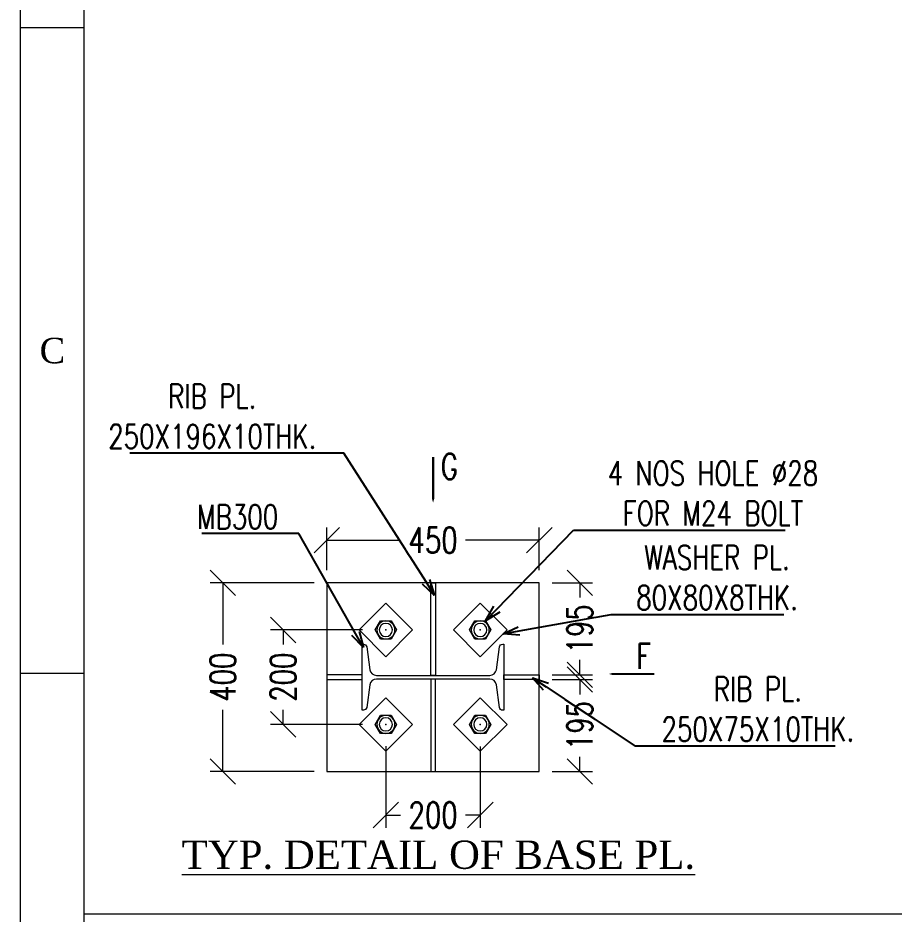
# Model space of a CAD drawing. Header units: millimetres. Extents: x 440906 to 556670, y 99378 to 157816.
# Drawn here: x 476510 to 485789, y 112366 to 121859 of the extents above; entities that cross this region are included whole.
import ezdxf
from ezdxf import colors
from ezdxf.entities.mleader import LeaderData, LeaderLine
from ezdxf.enums import TextEntityAlignment as Align
from ezdxf.math import Vec2, Vec3

# ---------------------------------------------------------------- set-up
doc = ezdxf.new("R2010")
doc.units = ezdxf.units.MM
doc.layers.get('Defpoints').update_dxf_attribs({"lineweight": 0})
for name, color, linetype, lineweight in [('A2 LAND', 7, 'Continuous', 15), ('Construction Line', 3, 'Continuous', 20), ('Dimentions', 1, 'Continuous', 13), ('Text', 1, 'Continuous', 20)]:
    doc.layers.add(name, color=color, linetype=linetype, lineweight=lineweight)
doc.styles.add('BOS', font='BOOKOS.TTF')
doc.styles.add('EICS CALIBRI', font='calibri.ttf')
doc.styles.add('romans', font='romans.shx', dxfattribs={"width": 0.75})
doc.dimstyles.new('ASHU', dxfattribs={"dimscale": 135, "dimtxt": 2, "dimasz": 2, "dimexe": 1, "dimexo": 1, "dimtad": 0, "dimdec": 0, "dimtxsty": 'romans', "dimblk": 'OBLIQUE', "dimcen": 2.5, "dimclrd": 256, "dimclre": 256, "dimclrt": 256, "dimadec": 0, "dimazin": 0, "dimtfac": 1, "dimtdec": 0, "dimtmove": 0, "dimatfit": 3, "dimldrblk": 'OPEN', "dimfxl": 1, "dimtfill": 1, "dimlwd": 9, "dimlwe": 5, "dimarcsym": 0})

# ---------------------------------------------------------------- blocks, each defined once
blk = doc.blocks.new('A2-P')
at = {"layer": 'A2 LAND', "color": 0}
for p, q in [((532484.87, 184353.154), (532479.87, 184353.154)), ((532484.87, 184302.422), (532479.87, 184302.422)), ((532836.268, 184283.524), (532484.87, 184283.524))]:
    blk.add_line(p, q, dxfattribs=at)
for points in [[(532479.87, 184200.957), (533060.375, 184200.957), (533060.375, 184606.816), (532479.87, 184606.816)], [(532484.87, 184205.957), (533055.375, 184205.957), (533055.375, 184601.816), (532484.87, 184601.816)]]:
    blk.add_lwpolyline(points, close=True, dxfattribs=at)
at = {"layer": 'A2 LAND', "color": 0, "style": 'BOS'}
blk.add_text('C', height=2, dxfattribs=at).set_placement((532482.402, 184327.788), align=Align.MIDDLE)
at = {"layer": 'A2 LAND', "color": 5, "style": 'EICS CALIBRI'}
for tag, height, p in [('CLIENT', 5, (532972.398, 184277.319)), ('PROJECTNAME', 3.5, (532972.398, 184265.93)), ('PROJECTLOCATION', 3.5, (532972.398, 184256.335)), ('DRAWINGNAME1', 5, (532972.246, 184246.623)), ('DRAWINGNAME2', 5, (532972.487, 184238.825)), ('CODE', 3.5, (532820.697, 184239.296)), ('DRAWINGNO1', 3.5, (532940.797, 184227.644)), ('SHNO', 3.5, (533005.251, 184224.035)), ('RV', 3.5, (533046.806, 184224.152)), ('APPD', 3.5, (532745.594, 184211.365))]:
    blk.add_attdef(tag, text='', height=height, dxfattribs=at).set_placement(p, align=Align.MIDDLE)
for tag, p in [('SCALE', (532745.594, 184255.008)), ('DWN', (532745.594, 184244.098)), ('CKD', (532745.594, 184233.187)), ('PRTANT', (532745.6, 184222.276))]:
    blk.add_attdef(tag, text='', height=3.5, dxfattribs=at).set_placement(p, align=Align.MIDDLE_CENTER)
blk = doc.blocks.new('M24 8.8 plan')
at = {"linetype": 'ByBlock'}
blk.add_lwpolyline([(-11.3, 19.6), (-22.6, 0), (-11.3, -19.6), (11.3, -19.6), (22.6, 0), (11.3, 19.6)], close=True, dxfattribs=at)
blk.add_circle((0, 0), 19.1, dxfattribs=at)
blk.add_point((0, 0), dxfattribs=at)
blk = doc.blocks.new('GRT4G')
at = {"layer": 'Construction Line'}
for points in [[(190837.9, 229091.8), (190387.9, 229091.8), (190387.9, 229491.8), (190837.9, 229491.8)], [(190607.9, 229491.8), (190617.9, 229491.8), (190617.9, 229295.7), (190607.9, 229295.7)], [(190387.9, 229286.8), (190387.9, 229296.8), (190462.9, 229296.8), (190462.9, 229286.8)], [(190837.9, 229286.8), (190837.9, 229296.8), (190762.9, 229296.8), (190762.9, 229286.8)], [(190607.9, 229091.8), (190617.9, 229091.8), (190617.9, 229288), (190607.9, 229288)]]:
    blk.add_lwpolyline(points, close=True, dxfattribs=at)
blk.add_lwpolyline([(190762.9, 229221.8), (190762.9, 229361.8), (190760.6, 229361.8, 0.373885), (190753.6, 229355.8), (190746.9, 229307.7, -0.373885), (190733, 229295.7), (190492.8, 229295.7, -0.373885), (190479, 229307.7), (190472.2, 229355.8, 0.373885), (190465.3, 229361.8), (190462.9, 229361.8), (190462.9, 229221.8), (190465.3, 229221.8, 0.373885), (190472.2, 229227.8), (190479, 229275.9, -0.373885), (190492.8, 229288), (190733, 229288, -0.373885), (190746.9, 229275.9), (190753.6, 229227.8, 0.373885), (190760.6, 229221.8)], format="xyb", close=True, dxfattribs=at)
for centre in [(190512.9, 229391.8), (190712.9, 229391.8), (190512.9, 229191.8), (190712.9, 229191.8)]:
    blk.add_circle(centre, 14, dxfattribs=at)
at = {"layer": 'Construction Line', "linetype": 'ByBlock'}
for p in [(190512.9, 229391.8), (190712.9, 229391.8), (190512.9, 229191.8), (190712.9, 229191.8)]:
    blk.add_blockref('M24 8.8 plan', p, dxfattribs=at)
blk = doc.blocks.new('_Oblique')
at = {"color": 0, "linetype": 'ByBlock', "lineweight": -2}
blk.add_line((-0.5, -0.5), (0.5, 0.5), dxfattribs=at)
blk = doc.blocks.new('*D39')
at = {"layer": 'Defpoints', "color": 0, "transparency": 16777216}
for p in [(482032.1, 116326.9), (479782.1, 115875.4), (482032.1, 115875.4)]:
    blk.add_point(p, dxfattribs=at)
at = {"layer": 'Dimentions', "lineweight": 5, "transparency": 16777216}
for p, q in [((479782.1, 116010.4), (479782.1, 116461.9)), ((482032.1, 116010.4), (482032.1, 116461.9))]:
    blk.add_line(p, q, dxfattribs=at)
at = {"layer": 'Dimentions', "lineweight": 9, "transparency": 16777216}
for p, q in [((479782.1, 116326.9), (480562.4, 116326.9)), ((482032.1, 116326.9), (481251.9, 116326.9))]:
    blk.add_line(p, q, dxfattribs=at)
at = {"layer": 'Dimentions', "lineweight": 9, "transparency": 16777216, "xscale": 270, "yscale": 270, "zscale": 270, "rotation": 180}
blk.add_blockref('_Oblique', (479782.1, 116326.9), dxfattribs=at)
at = {"layer": 'Dimentions', "lineweight": 9, "transparency": 16777216, "xscale": 270, "yscale": 270, "zscale": 270}
blk.add_blockref('_Oblique', (482032.1, 116326.9), dxfattribs=at)
at = {"layer": 'Dimentions', "transparency": 16777216, "insert": (480907.1, 116326.9), "char_height": 270, "attachment_point": 5, "style": 'romans', "bg_fill": 3, "box_fill_scale": 1.1, "bg_fill_color": 256, "bg_fill_true_color": 13158600, "bg_fill_transparency": 0}
blk.add_mtext('450', dxfattribs=at)
blk = doc.blocks.new('_Open')
at = {"color": 0, "linetype": 'ByBlock', "lineweight": -2}
for p, q in [((-1, 0.167), (0, 0)), ((-1, -0.167), (0, 0)), ((0, 0), (-1, 0))]:
    blk.add_line(p, q, dxfattribs=at)
blk = doc.blocks.new('*D40')
at = {"layer": 'Defpoints', "color": 0, "transparency": 16777216}
for p in [(482032.1, 115875.4), (482032.1, 114900.4), (482460.5, 114900.4)]:
    blk.add_point(p, dxfattribs=at)
at = {"layer": 'Dimentions', "lineweight": 5, "transparency": 16777216}
for p, q in [((482167.1, 115875.4), (482595.5, 115875.4)), ((482167.1, 114900.4), (482595.5, 114900.4))]:
    blk.add_line(p, q, dxfattribs=at)
at = {"layer": 'Dimentions', "lineweight": 9, "transparency": 16777216}
for p, q in [((482460.5, 115875.4), (482460.5, 115718.2)), ((482460.5, 114900.4), (482460.5, 115057.7))]:
    blk.add_line(p, q, dxfattribs=at)
at = {"layer": 'Dimentions', "lineweight": 9, "transparency": 16777216, "xscale": 270, "yscale": 270, "zscale": 270}
for p, rotation in [((482460.5, 115875.4), 90), ((482460.5, 114900.4), 270)]:
    blk.add_blockref('_Oblique', p, dxfattribs=dict(at, rotation=rotation))
at = {"layer": 'Dimentions', "transparency": 16777216, "insert": (482460.5, 115387.9), "char_height": 270, "attachment_point": 5, "rotation": 90, "style": 'romans', "bg_fill": 3, "box_fill_scale": 1.1, "bg_fill_color": 256, "bg_fill_true_color": 13158600, "bg_fill_transparency": 0}
blk.add_mtext('195', dxfattribs=at)
blk = doc.blocks.new('*D41')
at = {"layer": 'Defpoints', "color": 0, "transparency": 16777216}
for p in [(482032.1, 114850.4), (482460.5, 114850.4), (482032.1, 113875.4)]:
    blk.add_point(p, dxfattribs=at)
at = {"layer": 'Dimentions', "lineweight": 5, "transparency": 16777216}
for p, q in [((482167.1, 114850.4), (482595.5, 114850.4)), ((482167.1, 113875.4), (482595.5, 113875.4))]:
    blk.add_line(p, q, dxfattribs=at)
at = {"layer": 'Dimentions', "lineweight": 9, "transparency": 16777216}
for p, q in [((482460.5, 114850.4), (482460.5, 114693.2)), ((482460.5, 113875.4), (482460.5, 114032.7))]:
    blk.add_line(p, q, dxfattribs=at)
at = {"layer": 'Dimentions', "lineweight": 9, "transparency": 16777216, "xscale": 270, "yscale": 270, "zscale": 270}
for p, rotation in [((482460.5, 114850.4), 90), ((482460.5, 113875.4), 270)]:
    blk.add_blockref('_Oblique', p, dxfattribs=dict(at, rotation=rotation))
at = {"layer": 'Dimentions', "transparency": 16777216, "insert": (482460.5, 114362.9), "char_height": 270, "attachment_point": 5, "rotation": 90, "style": 'romans', "bg_fill": 3, "box_fill_scale": 1.1, "bg_fill_color": 256, "bg_fill_true_color": 13158600, "bg_fill_transparency": 0}
blk.add_mtext('195', dxfattribs=at)
blk = doc.blocks.new('*D42')
at = {"layer": 'Defpoints', "color": 0, "transparency": 16777216}
for p in [(480407.1, 114280.1), (481407.1, 114277.6), (481407.1, 113415)]:
    blk.add_point(p, dxfattribs=at)
at = {"layer": 'Dimentions', "lineweight": 5, "transparency": 16777216}
for p, q in [((480407.1, 114145.1), (480407.1, 113280)), ((481407.1, 114142.6), (481407.1, 113280))]:
    blk.add_line(p, q, dxfattribs=at)
at = {"layer": 'Dimentions', "lineweight": 9, "transparency": 16777216}
for p, q in [((480407.1, 113415), (480562.4, 113415)), ((481407.1, 113415), (481251.9, 113415))]:
    blk.add_line(p, q, dxfattribs=at)
at = {"layer": 'Dimentions', "lineweight": 9, "transparency": 16777216, "xscale": 270, "yscale": 270, "zscale": 270, "rotation": 180}
blk.add_blockref('_Oblique', (480407.1, 113415), dxfattribs=at)
at = {"layer": 'Dimentions', "lineweight": 9, "transparency": 16777216, "xscale": 270, "yscale": 270, "zscale": 270}
blk.add_blockref('_Oblique', (481407.1, 113415), dxfattribs=at)
at = {"layer": 'Dimentions', "transparency": 16777216, "insert": (480907.1, 113415), "char_height": 270, "attachment_point": 5, "style": 'romans', "bg_fill": 3, "box_fill_scale": 1.1, "bg_fill_color": 256, "bg_fill_true_color": 13158600, "bg_fill_transparency": 0}
blk.add_mtext('200', dxfattribs=at)
blk = doc.blocks.new('_Open30')
at = {"color": 0, "linetype": 'ByBlock', "lineweight": -2}
for p, q in [((-1, 0.268), (0, 0)), ((0, 0), (-1, -0.268)), ((0, 0), (-1, 0))]:
    blk.add_line(p, q, dxfattribs=at)
blk = doc.blocks.new('*D47')
at = {"layer": 'Defpoints', "color": 0, "transparency": 16777216}
for p in [(479319, 115375.4), (480294.1, 115375.4), (480294.1, 114375.4)]:
    blk.add_point(p, dxfattribs=at)
at = {"layer": 'Dimentions', "lineweight": 5, "transparency": 16777216}
for p, q in [((480159.1, 115375.4), (479184, 115375.4)), ((480159.1, 114375.4), (479184, 114375.4))]:
    blk.add_line(p, q, dxfattribs=at)
at = {"layer": 'Dimentions', "lineweight": 9, "transparency": 16777216}
for p, q in [((479319, 115375.4), (479319, 115220.2)), ((479319, 114375.4), (479319, 114530.7))]:
    blk.add_line(p, q, dxfattribs=at)
at = {"layer": 'Dimentions', "lineweight": 9, "transparency": 16777216, "xscale": 270, "yscale": 270, "zscale": 270}
for p, rotation in [((479319, 115375.4), 90), ((479319, 114375.4), 270)]:
    blk.add_blockref('_Oblique', p, dxfattribs=dict(at, rotation=rotation))
at = {"layer": 'Dimentions', "transparency": 16777216, "insert": (479319, 114875.4), "char_height": 270, "attachment_point": 5, "rotation": 90, "style": 'romans', "bg_fill": 3, "box_fill_scale": 1.1, "bg_fill_color": 256, "bg_fill_true_color": 13158600, "bg_fill_transparency": 0}
blk.add_mtext('200', dxfattribs=at)
blk = doc.blocks.new('*D154')
at = {"layer": 'Defpoints', "color": 0, "transparency": 16777216}
for p in [(479782.1, 115875.4), (478679.9, 113875.4), (479782.1, 113875.4)]:
    blk.add_point(p, dxfattribs=at)
at = {"layer": 'Dimentions', "lineweight": 5, "transparency": 16777216}
for p, q in [((479647.1, 115875.4), (478544.9, 115875.4)), ((479647.1, 113875.4), (478544.9, 113875.4))]:
    blk.add_line(p, q, dxfattribs=at)
at = {"layer": 'Dimentions', "lineweight": 9, "transparency": 16777216}
for p, q in [((478679.9, 115875.4), (478679.9, 115220.2)), ((478679.9, 113875.4), (478679.9, 114530.7))]:
    blk.add_line(p, q, dxfattribs=at)
at = {"layer": 'Dimentions', "lineweight": 9, "transparency": 16777216, "xscale": 270, "yscale": 270, "zscale": 270}
for p, rotation in [((478679.9, 115875.4), 90), ((478679.9, 113875.4), 270)]:
    blk.add_blockref('_Oblique', p, dxfattribs=dict(at, rotation=rotation))
at = {"layer": 'Dimentions', "transparency": 16777216, "insert": (478679.9, 114875.4), "char_height": 270, "attachment_point": 5, "rotation": 90, "style": 'romans', "bg_fill": 3, "box_fill_scale": 1.1, "bg_fill_color": 256, "bg_fill_true_color": 13158600, "bg_fill_transparency": 0}
blk.add_mtext('400', dxfattribs=at)

msp = doc.modelspace()

# ---------------------------------------------------------------- linework, layer by layer
at = {"layer": 'Construction Line'}
msp.add_lwpolyline([(481407.1, 115092.6), (481690, 115375.4), (481407.1, 115658.3), (481124.3, 115375.4)], close=True, dxfattribs=at)
at = {"layer": 'Text'}
for points in [[(480907.1, 116725.1, 0, 117.3, 0), (480907.1, 116920.2, 23.5, 23.5, 0), (480907.1, 117206.3, 23.5, 23.5, 0)], [(482770.2, 114909.5, 0, 117.3, 0), (482965.3, 114909.5, 23.5, 23.5, 0), (483251.4, 114909.5, 23.5, 23.5, 0)]]:
    msp.add_lwpolyline(points, format="xyseb", dxfattribs=at)

# ---------------------------------------------------------------- block references
at = {"layer": 'A2 LAND', "xscale": 134.8532359434997, "yscale": 134.8532359434997, "zscale": 134.8532359434997}
msp.add_blockref('A2-P', (-71330099.8, -24738863.6), dxfattribs=at)
at = {"layer": 'Construction Line', "xscale": -5, "yscale": 5, "zscale": 5, "rotation": 180}
msp.add_blockref('GRT4G', (-472157.5, 1261334.5), dxfattribs=at)

# ---------------------------------------------------------------- texts
at = {"layer": 'Text', "style": 'romans', "width": 0.75}
for s, p in [('G', (481078.8, 117243.1)), ('F', (483136.9, 115232.5))]:
    msp.add_text(s, height=270, dxfattribs=at).set_placement(p, align=Align.TOP_CENTER)
at = {"layer": 'Text', "style": 'BOS'}
msp.add_text('%%UTYP. DETAIL OF BASE PL.', height=300, dxfattribs=at).set_placement((480963.1, 113145.1), align=Align.TOP_CENTER)

# ---------------------------------------------------------------- next in the draw order: dimensions: what is measured, and where the dimension line sits
at = {"layer": 'Dimentions'}
for base, p1, p2, picture, middle in [((482032.1, 116326.9), (479782.1, 115875.4), (482032.1, 115875.4), '*D39', (480907.1, 116326.9)), ((481407.1, 113415), (480407.1, 114280.1), (481407.1, 114277.6), '*D42', (480907.1, 113415))]:
    dim = msp.add_linear_dim(base=base, p1=p1, p2=p2, dimstyle='ASHU', override={"dimlfac": 0.2}, dxfattribs=at)
    dim.commit()
    dim.dimension.update_dxf_attribs({"geometry": picture, "text_midpoint": middle})

# ---------------------------------------------------------------- next in the draw order: linework, layer by layer
at = {"layer": 'Construction Line'}
msp.add_lwpolyline([(481407.1, 114092.6), (481690, 114375.4), (481407.1, 114658.3), (481124.3, 114375.4)], close=True, dxfattribs=at)

# ---------------------------------------------------------------- next in the draw order: dimensions: what is measured, and where the dimension line sits
at = {"layer": 'Dimentions'}
dim = msp.add_linear_dim(base=(482460.5, 114900.4), p1=(482032.1, 115875.4), p2=(482032.1, 114900.4), angle=90, dimstyle='ASHU', override={"dimlfac": 0.2}, dxfattribs=at)
dim.commit()
dim.dimension.update_dxf_attribs({"geometry": '*D40', "text_midpoint": (482460.5, 115387.9)})

# ---------------------------------------------------------------- next in the draw order: leaders
at = {"layer": 'Text'}
ml = msp.add_multileader_mtext('Standard', dxfattribs=at)
ml.set_content('RIB PL.\\P250X196X10THK.', color=256, style='romans')
ml.set_leader_properties(color=256)
ml.set_arrow_properties(name='OPEN30')
ml.build(insert=Vec2(0, 0))
ml.multileader.update_dxf_attribs({"text_left_attachment_type": 5, "text_right_attachment_type": 5, "dogleg_length": 0.36, "arrow_head_size": 170, "scale": 85})
ctx = ml.context
ctx.base_point, ctx.scale, ctx.char_height, ctx.arrow_head_size, ctx.landing_gap_size, ctx.plane_origin = Vec3(477205.3, 117247.8), 85, 255, 170, 170, Vec3(482698.8, 118699.2)
ctx.left_attachment, ctx.right_attachment, ctx.text_align_type = 5, 5, 1
notes = []
notes.append((ctx, [(0, (1, 1, 0), (479962, 117247.8), (-1, 0), 30.6, [(1, [(480923.4, 115741.4)], 0, [])])]))
ctx.mtext.insert, ctx.mtext.alignment, ctx.mtext.flow_direction = Vec3(478568.4, 117978.8), 2, 5
for ctx, leaders in notes:
    for number, flags, end, landing, length, lines in leaders:
        leader = LeaderData()
        leader.index, (leader.has_last_leader_line, leader.has_dogleg_vector, leader.attachment_direction) = number, flags
        leader.last_leader_point, leader.dogleg_vector, leader.dogleg_length = Vec3(end), Vec3(landing), length
        for number, points, colour, breaks in lines:
            line = LeaderLine()
            line.index, line.vertices, line.color, line.breaks = number, Vec3.list(points), colors.encode_raw_color(colour), breaks
            leader.lines.append(line)
        ctx.leaders.append(leader)

# ---------------------------------------------------------------- next in the draw order: dimensions: what is measured, and where the dimension line sits
at = {"layer": 'Dimentions'}
dim = msp.add_linear_dim(base=(482460.5, 114850.4), p1=(482032.1, 113875.4), p2=(482032.1, 114850.4), angle=90, dimstyle='ASHU', override={"dimlfac": 0.2}, dxfattribs=at)
dim.commit()
dim.dimension.update_dxf_attribs({"geometry": '*D41', "text_midpoint": (482460.5, 114362.9)})

# ---------------------------------------------------------------- next in the draw order: leaders
at = {"layer": 'Text'}
ml = msp.add_multileader_mtext('Standard', dxfattribs=at)
ml.set_content('MB300', color=256, style='romans')
ml.set_leader_properties(color=256)
ml.set_arrow_properties(name='OPEN30')
ml.build(insert=Vec2(0, 0))
ml.multileader.update_dxf_attribs({"text_left_attachment_type": 5, "text_right_attachment_type": 5, "dogleg_length": 0.36, "arrow_head_size": 170, "scale": 85})
ctx = ml.context
ctx.base_point, ctx.scale, ctx.char_height, ctx.arrow_head_size, ctx.landing_gap_size, ctx.plane_origin = Vec3(478220.8, 116396.1), 85, 255, 170, 170, Vec3(482071.1, 118113.3)
ctx.left_attachment, ctx.right_attachment, ctx.text_align_type = 5, 5, 1
notes = []
notes.append((ctx, [(0, (1, 1, 0), (479483.9, 116396.1), (-1, 0), 30.6, [(1, [(480169, 115190.4)], 0, [])])]))
ctx.mtext.insert, ctx.mtext.width, ctx.mtext.alignment, ctx.mtext.flow_direction = Vec3(478837.1, 116702.1), 892.5, 2, 5
ml = msp.add_multileader_mtext('Standard', dxfattribs=at)
ml.set_content('WASHER PL.\\P80X80X8THK.', color=256, style='romans')
ml.set_leader_properties(color=256)
ml.set_arrow_properties(name='OPEN30')
ml.build(insert=Vec2(0, 0))
ml.multileader.update_dxf_attribs({"text_left_attachment_type": 5, "text_right_attachment_type": 5, "dogleg_length": 0.36, "arrow_head_size": 170, "scale": 85})
ctx = ml.context
ctx.base_point, ctx.scale, ctx.char_height, ctx.arrow_head_size, ctx.landing_gap_size, ctx.plane_origin = Vec3(482824.7, 115539.2), 85, 255, 170, 170, Vec3(486675, 117256.4)
ctx.left_attachment, ctx.right_attachment, ctx.text_align_type = 5, 5, 1
notes.append((ctx, [(1, (1, 1, 0), (482794.1, 115539.2), (1, 0), 30.6, [(1, [(481650.2, 115335.7)], 0, [])])]))
ctx.mtext.insert, ctx.mtext.alignment, ctx.mtext.flow_direction = Vec3(483914.5, 116270.2), 2, 5
for ctx, leaders in notes:
    for number, flags, end, landing, length, lines in leaders:
        leader = LeaderData()
        leader.index, (leader.has_last_leader_line, leader.has_dogleg_vector, leader.attachment_direction) = number, flags
        leader.last_leader_point, leader.dogleg_vector, leader.dogleg_length = Vec3(end), Vec3(landing), length
        for number, points, colour, breaks in lines:
            line = LeaderLine()
            line.index, line.vertices, line.color, line.breaks = number, Vec3.list(points), colors.encode_raw_color(colour), breaks
            leader.lines.append(line)
        ctx.leaders.append(leader)

# ---------------------------------------------------------------- next in the draw order: dimensions: what is measured, and where the dimension line sits
at = {"layer": 'Dimentions'}
dim = msp.add_linear_dim(base=(479319, 115375.4), p1=(480294.1, 114375.4), p2=(480294.1, 115375.4), angle=90, dimstyle='ASHU', override={"dimlfac": 0.2}, dxfattribs=at)
dim.commit()
dim.dimension.update_dxf_attribs({"geometry": '*D47', "text_midpoint": (479319, 114875.4)})

# ---------------------------------------------------------------- next in the draw order: leaders
at = {"layer": 'Text'}
ml = msp.add_multileader_mtext('Standard', dxfattribs=at)
ml.set_content('4 NOS HOLE %%C28\\PFOR M24 BOLT', color=256, style='romans')
ml.set_leader_properties(color=256)
ml.set_arrow_properties(name='OPEN30')
ml.build(insert=Vec2(0, 0))
ml.multileader.update_dxf_attribs({"text_left_attachment_type": 5, "text_right_attachment_type": 5, "dogleg_length": 0.36, "arrow_head_size": 170, "scale": 85})
ctx = ml.context
ctx.base_point, ctx.scale, ctx.char_height, ctx.arrow_head_size, ctx.landing_gap_size, ctx.plane_origin = Vec3(482426, 116432.9), 85, 255, 170, 170, Vec3(487449.1, 118025)
ctx.left_attachment, ctx.right_attachment, ctx.text_align_type = 5, 5, 1
notes = []
notes.append((ctx, [(1, (1, 1, 0), (482395.4, 116432.9), (1, 0), 30.6, [(1, [(481463.6, 115473.3)], 0, [])])]))
ctx.mtext.insert, ctx.mtext.alignment, ctx.mtext.flow_direction = Vec3(483871, 117163.9), 2, 5
ml = msp.add_multileader_mtext('Standard', dxfattribs=at)
ml.set_content('RIB PL.\\P250X75X10THK.', color=256, style='romans')
ml.set_leader_properties(color=256)
ml.set_arrow_properties(name='OPEN30')
ml.build(insert=Vec2(0, 0))
ml.multileader.update_dxf_attribs({"text_left_attachment_type": 5, "text_right_attachment_type": 5, "dogleg_length": 0.36, "arrow_head_size": 170, "scale": 85})
ctx = ml.context
ctx.base_point, ctx.scale, ctx.char_height, ctx.arrow_head_size, ctx.landing_gap_size, ctx.plane_origin = Vec3(483075.1, 114146.6), 85, 255, 170, 170, Vec3(486925.4, 115863.8)
ctx.left_attachment, ctx.right_attachment, ctx.text_align_type = 5, 5, 1
notes.append((ctx, [(1, (1, 1, 0), (483044.5, 114146.6), (1, 0), 30.6, [(1, [(481961.4, 114868.5)], 0, [])])]))
ctx.mtext.insert, ctx.mtext.alignment, ctx.mtext.flow_direction = Vec3(484347, 114877.6), 2, 5
for ctx, leaders in notes:
    for number, flags, end, landing, length, lines in leaders:
        leader = LeaderData()
        leader.index, (leader.has_last_leader_line, leader.has_dogleg_vector, leader.attachment_direction) = number, flags
        leader.last_leader_point, leader.dogleg_vector, leader.dogleg_length = Vec3(end), Vec3(landing), length
        for number, points, colour, breaks in lines:
            line = LeaderLine()
            line.index, line.vertices, line.color, line.breaks = number, Vec3.list(points), colors.encode_raw_color(colour), breaks
            leader.lines.append(line)
        ctx.leaders.append(leader)

# ---------------------------------------------------------------- next in the draw order: linework, layer by layer
at = {"layer": 'Construction Line'}
for points in [[(480407.1, 115092.6), (480690, 115375.4), (480407.1, 115658.3), (480124.3, 115375.4)], [(480407.1, 114092.6), (480690, 114375.4), (480407.1, 114658.3), (480124.3, 114375.4)]]:
    msp.add_lwpolyline(points, close=True, dxfattribs=at)

# ---------------------------------------------------------------- next in the draw order: dimensions: what is measured, and where the dimension line sits
at = {"layer": 'Dimentions'}
dim = msp.add_linear_dim(base=(478679.9, 113875.4), p1=(479782.1, 115875.4), p2=(479782.1, 113875.4), angle=90, dimstyle='ASHU', override={"dimlfac": 0.2}, dxfattribs=at)
dim.commit()
dim.dimension.update_dxf_attribs({"geometry": '*D154', "text_midpoint": (478679.9, 114875.4)})

doc.saveas('drawing.dxf')
